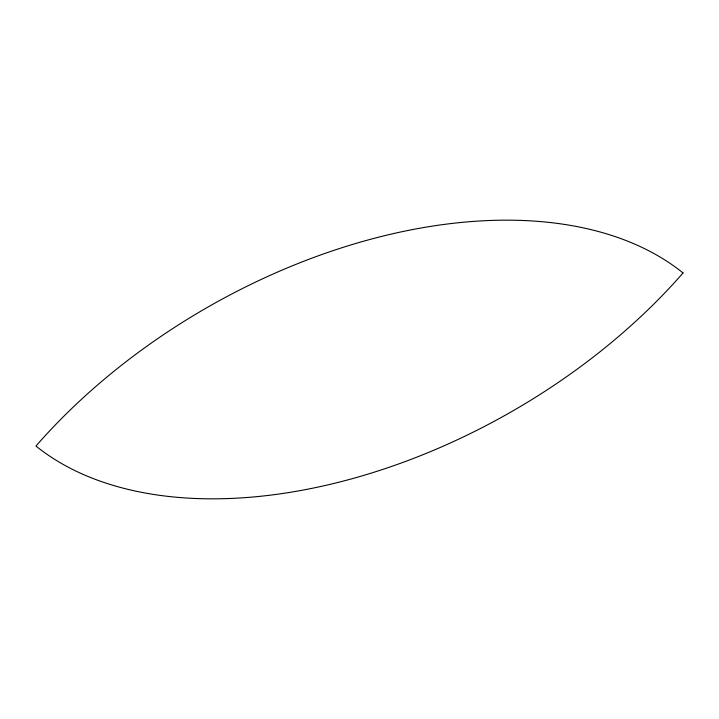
<?xml version="1.0" encoding="UTF-8"?>
<svg xmlns="http://www.w3.org/2000/svg" width="719" height="719" viewBox="0 0 719 719"><rect width="100%" height="100%" fill="white"/><g stroke="black" fill="none" stroke-linecap="round" stroke-linejoin="round"><path stroke-width="1.08" d="M683.05 272.959A441.322 268.654 -29.8 0 0 35.95 446.041A441.322 268.654 -29.8 0 0 683.05 272.959"/></g></svg>
